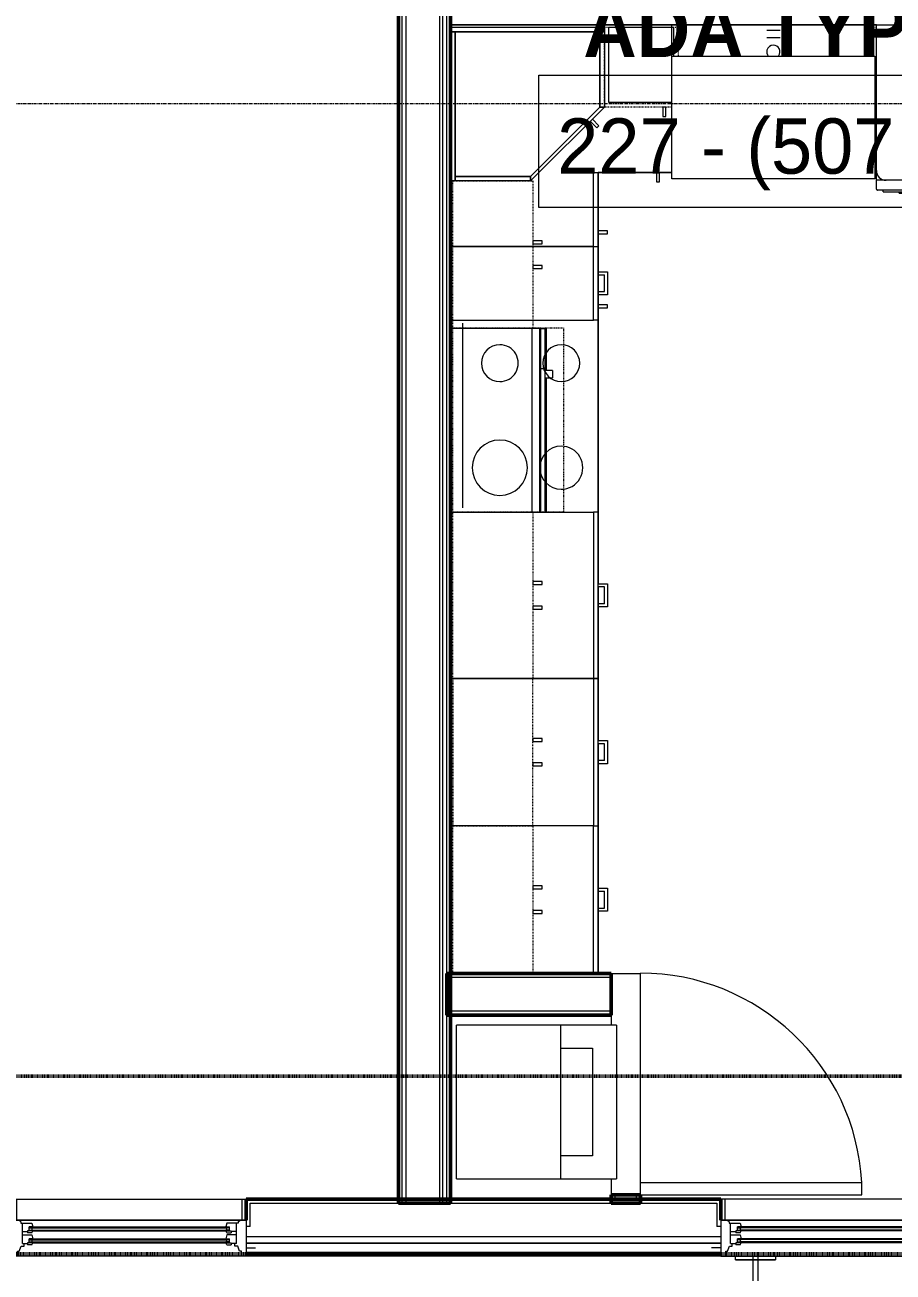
# Model space of a CAD drawing. Header units: inches. Extents: x -4235 to -464, y 9767 to 12359.
# Drawn here: x -3403.7 to -3262.5, y 9977.2 to 10180 of the extents above; entities that cross this region are included whole.
import ezdxf

# ---------------------------------------------------------------- set-up
doc = ezdxf.new("R2010")
doc.units = ezdxf.units.IN
doc.header["$MEASUREMENT"] = 0
for name, pattern in [('Dash', [0.25, 0.125, -0.125]), ('Dash 1_16_', [0.125, 0.0625, -0.0625]), ('Grid Line 1_2_', [0.875, 0.5, -0.125, 0.125, -0.125]), ('Overhead', [0.15625, 0.09375, -0.0625])]:
    doc.linetypes.add(name, pattern=pattern)
for name, color, linetype, lineweight in [('0-1', 7, 'Continuous', 5), ('0-2', 10, 'Continuous', 9), ('A-AREA-IDEN', 2, 'Continuous', 9), ('A-DOOR-1', 10, 'Continuous', 9), ('A-DOOR-2', 50, 'Continuous', 20), ('A-GLAZ-1', 151, 'Continuous', 9), ('A-GLAZ-2', 151, 'Continuous', 20), ('A-WALL', 113, 'Continuous', 13), ('A-WALL-1', 7, 'Continuous', 50), ('A-WALL-2', 250, 'Continuous', 13), ('A-WALL-3', 10, 'Continuous', 9), ('A-WALL-4', 254, 'Continuous', 9), ('A-WALL-5', 113, 'Continuous', 9), ('A-WALL-6', 113, 'Continuous', 50), ('C-PROP-LINE-1', 91, 'Dash 1_16_', 50), ('I-WALL-1', 7, 'Continuous', 50), ('P-SANR-FIXT-1', 10, 'Continuous', 9), ('P-SANR-FIXT-2', 254, 'Continuous', 9), ('Q-CASE', 31, 'Continuous', 9), ('Q-CASE-1', 254, 'Continuous', 9), ('Q-CASE-2', 10, 'Continuous', 9), ('Q-CASE-3', 254, 'Dash', 9), ('Q-CASE-4', 10, 'Dash', 9), ('Q-SPCQ-1', 10, 'Continuous', 9), ('Q-SPCQ-2', 91, 'Overhead', 9), ('S-GRID-1', 1, 'Grid Line 1_2_', 9)]:
    doc.layers.add(name, color=color, linetype=linetype, lineweight=lineweight)
doc.styles.add('Century Gothic', font='ufonts.com_century-gothic.ttf', dxfattribs={"height": 9})
doc.styles.add('Century Gothic_B', font='GOTHICB.TTF', dxfattribs={"height": 9})

# ---------------------------------------------------------------- blocks, each defined once
blk = doc.blocks.new('Range - 24_ x 30_-2320547-BACKGROUND - RCP - 2ND FLOOR')
at = {"layer": 'Q-SPCQ-1'}
blk.add_line((0, 22), (30, 22), dxfattribs=at)
for centre, radius, start, end in [((6.5, 16), 4.5, 360, 180), ((23.5, 16), 3, 360, 180), ((6.5, 16), 4.5, 180, 360), ((23.5, 16), 3, 180, 0), ((6.5, 6), 3.5, 360, 180), ((23.5, 6), 3, 360, 180), ((6.5, 6), 3.5, 180, 0), ((23.5, 6), 3, 180, 360)]:
    blk.add_arc(centre, radius, start, end, dxfattribs=at)
blk = doc.blocks.new('Dishwasher_15404 - 34_ counter-2817256-BACKGROUND - RCP - 2ND FLOOR')
at = {"layer": 'Q-SPCQ-1'}
for p, q in [((0, -24), (0, 0)), ((0, 0), (23.68, 0)), ((23.68, 0), (25.25, 0)), ((25.25, 0), (26.68, 0)), ((25.25, 0), (25.25, -1.57)), ((25.25, -1.57), (25.25, -22.43)), ((26.87, -0.2), (26.87, -23.8)), ((27.12, -1.09), (26.87, -1.09)), ((27.12, -2.61), (27.12, -1.09)), ((27.12, -3.81), (27.12, -2.61)), ((27.12, -20.19), (27.12, -3.81)), ((27.37, -4.82), (27.12, -4.82)), ((27.37, -5.81), (27.37, -4.82)), ((27.37, -6.79), (27.37, -5.81)), ((27.12, -6.79), (27.37, -6.79)), ((27.37, -16.15), (27.12, -16.15)), ((27.37, -16.74), (27.37, -16.15)), ((27.37, -16.74), (27.12, -16.74)), ((27.37, -17.33), (27.12, -17.33)), ((27.37, -17.92), (27.12, -17.92)), ((27.37, -17.92), (27.37, -17.33)), ((27.37, -18.51), (27.12, -18.51)), ((27.37, -19.1), (27.12, -19.1)), ((27.37, -19.69), (27.12, -19.69)), ((27.12, -21.39), (27.12, -20.19)), ((27.37, -19.1), (27.37, -18.51)), ((27.37, -20.28), (27.37, -19.69)), ((27.37, -20.28), (27.12, -20.28)), ((27.12, -22.91), (27.12, -21.39)), ((23.68, -24), (0, -24)), ((25.25, -24), (23.68, -24)), ((25.25, -22.43), (25.25, -24)), ((26.68, -24), (25.25, -24)), ((27.12, -22.91), (26.87, -22.91))]:
    blk.add_line(p, q, dxfattribs=at)
for centre, radius, start, end in [((26.68, -0.2), 0.197, 15, 90), ((26.68, -0.2), 0.197, 0, 90), ((23.68, -1.57), 1.57, 0, 90), ((23.68, -1.57), 1.57, 32.077, 42.3359), ((23.68, -1.57), 1.57, 17.8182, 27.5266), ((23.68, -1.57), 1.57, 0, 13.6425), ((23.68, -22.43), 1.57, 270, 0), ((23.68, -22.43), 1.57, 317.6641, 327.923), ((23.68, -22.43), 1.57, 332.4734, 342.1818), ((23.68, -22.43), 1.57, 346.3575, 0), ((26.68, -23.8), 0.197, 270, 0)]:
    blk.add_arc(centre, radius, start, end, dxfattribs=at)
blk = doc.blocks.new('SWING - SINGLE - FLUSH - 36_ x 80_ - OFFSET PIVOT DOOR AT MAGIC PAK AND WASHER_DRYER-3199414-BACKGROUND - RCP - 2ND FLOOR')
at = {"layer": 'A-DOOR-1'}
blk.add_arc((18, 2.37), 36.07, 93.1789, 180, dxfattribs=at)
at = {"layer": 'A-DOOR-2'}
for p, q in [((16, 2.37), (16, 38.39)), ((18, 38.39), (16, 38.39)), ((18, 2.37), (18, 38.39)), ((18, 2.37), (16, 2.37))]:
    blk.add_line(p, q, dxfattribs=at)
blk = doc.blocks.new('Stacked Washer and Dryer - 26_x25_ - Private-1352637-BACKGROUND - RCP - 2ND FLOOR')
at = {"layer": 'P-SANR-FIXT-1'}
for p, q in [((26, 12.5), (0, 12.5)), ((0, -12.5), (0, 12.5)), ((16.90625, 12.5), (16.90625, -12.5)), ((26, 12.5), (26, -12.5)), ((16.90625, 8.75), (22.09375, 8.75)), ((22.09375, 8.75), (22.09375, -8.75)), ((22.09375, -8.75), (16.90625, -8.75)), ((0, -12.5), (26, -12.5))]:
    blk.add_line(p, q, dxfattribs=at)
blk = doc.blocks.new('30quot_MicrowaveVent_11166 - 70cm miele oven-V17-BACKGROUND - RCP - 2ND FLOOR')
at = {"layer": 'Q-CASE-1'}
for p, q in [((-14.2, -0.37), (-14.2, -13.23)), ((15.68, -13.23), (15.68, -0.37)), ((-14.2, -13.23), (-14.2, -14.49)), ((15.68, -13.23), (-14.2, -13.23)), ((15.68, -14.49), (15.68, -13.23)), ((-14.2, -14.49), (15.68, -14.49)), ((9.18, -14.61), (-14.2, -14.61)), ((-14.2, -14.61), (-14.2, -15.39)), ((-14.2, -15.39), (-14.2, -15.48)), ((-14.2, -15.39), (9.18, -15.39)), ((-14.2, -15.48), (-14.2, -15.59)), ((-14.2, -15.59), (-14.2, -15.6)), ((-14.2, -15.6), (7.69, -15.6)), ((7.69, -15.39), (7.69, -16.55)), ((8.88, -16.55), (8.88, -15.39)), ((8.88, -15.6), (15.68, -15.6)), ((9.18, -14.61), (9.18, -15.39)), ((15.68, -14.61), (9.18, -14.61)), ((9.18, -14.61), (9.18, -15.39)), ((9.18, -15.39), (15.68, -15.39)), ((15.68, -14.61), (15.68, -15.39)), ((15.68, -15.6), (15.68, -15.39)), ((7.69, -16.6), (8.88, -16.6))]:
    blk.add_line(p, q, dxfattribs=at)
at = {"layer": 'Q-CASE-2'}
for p, q in [((-14.2, 0), (-14.2, -0.37)), ((15.68, 0), (-14.2, 0)), ((15.68, -0.37), (15.68, 0))]:
    blk.add_line(p, q, dxfattribs=at)
blk = doc.blocks.new('Base Cabinet 3 Drawer 230 - Base Cabinet 3 Drawer 230 27_-2571739-BACKGROUND - RCP - 2ND FLOOR')
at = {"layer": 'Q-CASE-2'}
for p, q in [((-12.76, -23.25), (-12.76, 0)), ((-12.76, 0), (14.24, 0)), ((14.24, 0), (14.24, -23.25)), ((-12.76, -23.25), (-12.76, -24)), ((14.24, -23.25), (-12.76, -23.25)), ((-12.76, -24), (14.24, -24)), ((-0.64, -24), (-1.14, -24)), ((-1.14, -25.5), (-1.14, -24)), ((-0.64, -25), (-0.64, -24)), ((2.11, -25), (2.11, -24)), ((2.11, -24), (2.61, -24)), ((2.61, -24), (2.61, -25.5)), ((14.24, -24), (14.24, -23.25)), ((2.61, -25.5), (-1.14, -25.5)), ((-0.64, -25), (2.11, -25))]:
    blk.add_line(p, q, dxfattribs=at)
blk = doc.blocks.new('Base Cabinet 3 Drawer 230 - Base Cabinet 3 Drawer 230 24_-2554933-BACKGROUND - RCP - 2ND FLOOR')
at = {"layer": 'Q-CASE-2'}
for p, q in [((-11.26, -23.25), (-11.26, 0)), ((-11.26, 0), (12.74, 0)), ((12.74, 0), (12.74, -23.25)), ((-11.26, -23.25), (-11.26, -24)), ((12.74, -23.25), (-11.26, -23.25)), ((-11.26, -24), (12.74, -24)), ((-0.64, -24), (-1.14, -24)), ((-1.14, -25.5), (-1.14, -24)), ((-0.64, -25), (-0.64, -24)), ((2.11, -25), (2.11, -24)), ((2.11, -24), (2.61, -24)), ((2.61, -24), (2.61, -25.5)), ((12.74, -24), (12.74, -23.25)), ((2.61, -25.5), (-1.14, -25.5)), ((-0.64, -25), (2.11, -25))]:
    blk.add_line(p, q, dxfattribs=at)
blk = doc.blocks.new('Single Door 1 Drawer 211 - 211 Base Cabinet Single Door1 Drawer 12_-2709705-BACKGROUND - RCP - 2ND FLOOR')
at = {"layer": 'Q-CASE-2'}
for p, q in [((-7.14, 24), (-7.14, 25.5)), ((-7.14, 25.5), (-3.39, 25.5)), ((-3.89, 25), (-6.64, 25)), ((-6.64, 24), (-6.64, 25)), ((-3.89, 24), (-3.89, 25)), ((-3.39, 25.5), (-3.39, 24)), ((-1.27, 25.5), (-1.76, 25.5)), ((-1.76, 25.5), (-1.76, 24)), ((-1.27, 24), (-1.27, 25.5)), ((-11.26, 24), (0.74, 24)), ((-11.26, 23.25), (-11.26, 24)), ((0.74, 23.25), (-11.26, 23.25)), ((-11.26, 23.25), (-11.26, 0)), ((-7.14, 24), (-6.64, 24)), ((-3.39, 24), (-3.89, 24)), ((-1.76, 24), (-1.27, 24)), ((0.74, 24), (0.74, 23.25)), ((0.74, 0), (0.74, 23.25)), ((-11.26, 0), (0.74, 0))]:
    blk.add_line(p, q, dxfattribs=at)
blk = doc.blocks.new('Base Cabinet Corner 197 - Base Cabinet Corner 197-2569781-BACKGROUND - RCP - 2ND FLOOR')
at = {"layer": 'Q-CASE-2'}
for p, q in [((0.74, 36), (-23.26, 36)), ((-23.26, 36), (-23.26, 0)), ((0.74, 23.25), (0.74, 36)), ((0.74, 24), (0.74, 36)), ((0.73, 34), (0.73, 33.51)), ((2.23, 34), (0.73, 34)), ((0.73, 33.51), (2.23, 33.51)), ((2.23, 33.51), (2.23, 34)), ((10.73, 25.5), (10.24, 25.5)), ((10.24, 25.5), (10.24, 24)), ((10.73, 24), (10.73, 25.5)), ((12.74, 24), (0.74, 24)), ((0.74, 23.25), (0.74, 24)), ((12.74, 23.25), (0.74, 23.25)), ((10.24, 24), (10.73, 24)), ((12.74, 0), (12.74, 24)), ((-23.26, 0), (12.74, 0))]:
    blk.add_line(p, q, dxfattribs=at)
blk = doc.blocks.new('308 - 308 x 24_-2727442-BACKGROUND - RCP - 2ND FLOOR')
at = {"layer": 'Q-CASE'}
for p, q in [((-12, 13.19), (0, 25.19)), ((0, 24.44), (-11.25, 13.19)), ((0, 25.19), (0, 24.44)), ((-11.25, 13.19), (-12, 13.19))]:
    blk.add_line(p, q, dxfattribs=at)
at = {"layer": 'Q-CASE-1'}
for p, q in [((-11.25, 13.19), (0, 24.44)), ((0, 25.19), (12.25, 25.19)), ((0, 24.44), (0, 25.19)), ((0, 24.44), (12.25, 24.44)), ((12.25, 24.44), (0, 24.44)), ((12.25, 25.19), (12.25, 24.44)), ((12.25, 0.94), (12.25, 25.19)), ((12.25, 25.19), (12.62, 25.19)), ((12.25, 24.44), (12.25, 0.94)), ((-10.76, 16.55), (-11.11, 16.2)), ((-9.7, 15.49), (-10.76, 16.55)), ((-11.11, 16.2), (-10.05, 15.14)), ((-12, 13.19), (-11.25, 13.19)), ((-12, 3.33), (-12, 13.19)), ((-11.25, 3.27), (-11.25, 13.19)), ((-11.25, 13.19), (-11.25, 3.27)), ((-12, 0.94), (-12, 3.31)), ((-11.25, 0.94), (-11.25, 3.2)), ((-11.25, 3.2), (-11.25, 0.94)), ((-11.25, 0.94), (-12, 0.94)), ((-12, 0.19), (-12, 0.94)), ((-12, 0.94), (12.62, 0.94)), ((12.25, 0.94), (-11.25, 0.94)), ((12.62, 0.94), (12.25, 0.94))]:
    blk.add_line(p, q, dxfattribs=at)
at = {"layer": 'Q-CASE-2'}
for p, q in [((12.62, 25.19), (13, 25.19)), ((13, 25.19), (13, 0.94)), ((10.32, 0.19), (-12, 0.19)), ((12.62, 0.19), (10.37, 0.19)), ((13, 0.94), (12.62, 0.94)), ((12.62, 0.94), (13, 0.94)), ((13, 0.19), (12.62, 0.19)), ((13, 0.94), (13, 0.19))]:
    blk.add_line(p, q, dxfattribs=at)
blk = doc.blocks.new('300 Series Wall Hung Cabinet_302 - 24_ X 24_-2590484-BACKGROUND - RCP - 2ND FLOOR')
at = {"layer": 'Q-CASE-3'}
for p, q in [((11.6, 13.19), (11.85, 13.19)), ((12, 4.87), (12, 0.19))]:
    blk.add_line(p, q, dxfattribs=at)
at = {"layer": 'Q-CASE-4'}
blk.add_line((12, 0.19), (11.6, 0.19), dxfattribs=at)
blk = doc.blocks.new('300 Series Wall Hung Cabinet_301 - 12_ x 24_-2730234-BACKGROUND - RCP - 2ND FLOOR')
at = {"layer": 'Q-CASE-1'}
for p, q in [((-3.51, 14.69), (-4, 14.69)), ((-4, 14.69), (-4, 13.19)), ((-3.51, 13.19), (-3.51, 14.69)), ((-5, 12.44), (5.25, 12.44)), ((-4, 13.19), (-3.51, 13.19)), ((5.25, 12.44), (5.25, 3.44)), ((-5.25, 0.19), (-5.25, 4.87)), ((5.25, 3.41), (5.25, 0.19))]:
    blk.add_line(p, q, dxfattribs=at)
at = {"layer": 'Q-CASE-2'}
blk.add_line((5.25, 0.19), (-5.25, 0.19), dxfattribs=at)
at = {"layer": 'Q-CASE-3'}
for p, q in [((-5, 13.19), (6, 13.19)), ((6, 13.19), (6, 3.33)), ((-6, 0.19), (-6, 4.87)), ((6, 3.31), (6, 0.19))]:
    blk.add_line(p, q, dxfattribs=at)
at = {"layer": 'Q-CASE-4'}
blk.add_line((6, 0.19), (-6, 0.19), dxfattribs=at)
blk = doc.blocks.new('Base Cabinet 3 Drawer 230 - Base Cabinet 3 Drawer 230 24_-2578604-BACKGROUND - RCP - 2ND FLOOR')
at = {"layer": 'Q-CASE-2'}
for p, q in [((-1.14, 24), (-1.14, 25.5)), ((-1.14, 25.5), (2.61, 25.5)), ((2.11, 25), (-0.64, 25)), ((-0.64, 24), (-0.64, 25)), ((2.11, 24), (2.11, 25)), ((2.61, 25.5), (2.61, 24)), ((-11.26, 24), (12.74, 24)), ((-11.26, 23.25), (-11.26, 24)), ((12.74, 23.25), (-11.26, 23.25)), ((-11.26, 23.25), (-11.26, 0)), ((-1.14, 24), (-0.64, 24)), ((2.61, 24), (2.11, 24)), ((12.74, 24), (12.74, 23.25)), ((12.74, 0), (12.74, 23.25)), ((-11.26, 0), (12.74, 0))]:
    blk.add_line(p, q, dxfattribs=at)
blk = doc.blocks.new('kitchen_faucet_14143 - kitchen_faucet_14143-V40-BACKGROUND - RCP - 2ND FLOOR')
at = {"layer": 'P-SANR-FIXT-2'}
for p, q in [((2.26, 0.94), (2.26, 1.08)), ((2.26, 0), (2.26, 0.94)), ((2.26, -1.05), (2.26, 0)), ((2.34, 1.08), (2.34, -0.77)), ((3.44, -1.08), (3.44, 1.08)), ((2.26, -1.08), (2.26, -1.05)), ((2.34, -0.77), (2.34, -1.08))]:
    blk.add_line(p, q, dxfattribs=at)
for start, end in [(75, 130.3805), (0, 74.8695), (300, 0), (229.6195, 300)]:
    blk.add_arc((0, 0), 1.08, start, end, dxfattribs=at)
blk = doc.blocks.new('Stainless Steel Farmhous Kitchen Sink - Stainless Steel Farmhous Kitchen Sink-2552578-BACKGROUND - RCP - 2ND FLOOR')
at = {"layer": 'P-SANR-FIXT-1'}
for p, q in [((-33, 22.2), (0, 22.2)), ((-33, 2.25), (-33, 22.2)), ((0, 22.2), (0, 2.25)), ((0, 2.25), (-33, 2.25))]:
    blk.add_line(p, q, dxfattribs=at)
blk = doc.blocks.new('300 Series Wall Hung Cabinet_302 - 27_ X 24_-2766376-BACKGROUND - RCP - 2ND FLOOR')
at = {"layer": 'Q-CASE-1'}
for p, q in [((-1.76, 14.69), (-2.25, 14.69)), ((-2.25, 14.69), (-2.25, 13.19)), ((-1.76, 13.19), (-1.76, 14.69)), ((2.24, 14.69), (1.75, 14.69)), ((1.75, 14.69), (1.75, 13.19)), ((2.24, 13.19), (2.24, 14.69)), ((-2.25, 13.19), (-1.76, 13.19)), ((1.75, 13.19), (2.24, 13.19))]:
    blk.add_line(p, q, dxfattribs=at)
at = {"layer": 'Q-CASE-3'}
for p, q in [((-13.5, 0.19), (-13.5, 13.19)), ((-13.5, 13.19), (13.5, 13.19)), ((13.5, 13.19), (13.5, 0.19))]:
    blk.add_line(p, q, dxfattribs=at)
at = {"layer": 'Q-CASE-4'}
blk.add_line((13.5, 0.19), (-13.5, 0.19), dxfattribs=at)
blk = doc.blocks.new('300 Series Wall Hung Cabinet_302 - 24_ X 24_-V62-BACKGROUND - RCP - 2ND FLOOR')
at = {"layer": 'Q-CASE-1'}
for p, q in [((-1.76, -13.19), (-2.25, -13.19)), ((-2.25, -13.19), (-2.25, -14.69)), ((-1.76, -14.69), (-1.76, -13.19)), ((2.24, -13.19), (1.75, -13.19)), ((1.75, -13.19), (1.75, -14.69)), ((2.24, -14.69), (2.24, -13.19)), ((-2.25, -14.69), (-1.76, -14.69)), ((1.75, -14.69), (2.24, -14.69))]:
    blk.add_line(p, q, dxfattribs=at)
at = {"layer": 'Q-CASE-3'}
for p, q in [((-12, -0.19), (-12, -13.19)), ((12, -13.19), (12, -0.19)), ((-12, -13.19), (12, -13.19))]:
    blk.add_line(p, q, dxfattribs=at)
at = {"layer": 'Q-CASE-4'}
blk.add_line((12, -0.19), (-12, -0.19), dxfattribs=at)
blk = doc.blocks.new('300 Series Wall Hung Cabinet_302 - 24_ X 24_-V63-BACKGROUND - RCP - 2ND FLOOR')
at = {"layer": 'Q-CASE-1'}
for p, q in [((-1.76, 14.69), (-2.25, 14.69)), ((-2.25, 14.69), (-2.25, 13.19)), ((-1.76, 13.19), (-1.76, 14.69)), ((2.24, 14.69), (1.75, 14.69)), ((1.75, 14.69), (1.75, 13.19)), ((2.24, 13.19), (2.24, 14.69)), ((-2.25, 13.19), (-1.76, 13.19)), ((1.75, 13.19), (2.24, 13.19))]:
    blk.add_line(p, q, dxfattribs=at)
at = {"layer": 'Q-CASE-3'}
for p, q in [((-12, 0.19), (-12, 13.19)), ((-12, 13.19), (12, 13.19)), ((12, 13.19), (12, 0.19))]:
    blk.add_line(p, q, dxfattribs=at)
at = {"layer": 'Q-CASE-4'}
blk.add_line((12, 0.19), (-12, 0.19), dxfattribs=at)
blk = doc.blocks.new('300 Series Wall Hung Cabinet_302 - 24_ X 24_-V74-BACKGROUND - RCP - 2ND FLOOR')
at = {"layer": 'Q-CASE-1'}
for p, q in [((-1.76, 14.69), (-2.25, 14.69)), ((-2.25, 14.69), (-2.25, 13.19)), ((-1.76, 13.19), (-1.76, 14.69)), ((2.24, 14.69), (1.75, 14.69)), ((1.75, 14.69), (1.75, 13.19)), ((2.24, 13.19), (2.24, 14.69)), ((-2.25, 13.19), (-1.76, 13.19)), ((1.75, 13.19), (2.24, 13.19))]:
    blk.add_line(p, q, dxfattribs=at)
at = {"layer": 'Q-CASE-3'}
for p, q in [((-12, 0.19), (-12, 13.19)), ((-12, 13.19), (12, 13.19))]:
    blk.add_line(p, q, dxfattribs=at)
at = {"layer": 'Q-CASE-4'}
for p, q in [((12, 13.19), (12, 0.19)), ((12, 0.19), (-12, 0.19))]:
    blk.add_line(p, q, dxfattribs=at)
blk = doc.blocks.new('Range_Hood_386 - 30_ Wide-V86-BACKGROUND - RCP - 2ND FLOOR')
at = {"layer": 'Q-SPCQ-2'}
for p, q in [((-15, -6), (-15, 12)), ((-15, 12), (15, 12)), ((15, 12), (15, -6)), ((15, -6), (-15, -6))]:
    blk.add_line(p, q, dxfattribs=at)
blk = doc.blocks.new('CTR - 1st Phase - Unit Layouts_rvt-1-BACKGROUND - RCP - 2ND FLOOR')
at = {"layer": 'A-WALL-1'}
for p, q in [((-3335.1, 10025.78), (-3308.35, 10025.78)), ((-3335.1, 10019.03), (-3335.1, 10025.78)), ((-3308.35, 10025.78), (-3308.35, 10019.03)), ((-3308.35, 10019.03), (-3335.1, 10019.03)), ((-3308.35, 9988.44), (-3308.35, 9989.78)), ((-3308.35, 9989.78), (-3303.6, 9989.78)), ((-3307.72, 9988.44), (-3308.35, 9988.44)), ((-3304.22, 9988.44), (-3307.72, 9988.44)), ((-3303.6, 9988.44), (-3304.22, 9988.44)), ((-3303.6, 9989.78), (-3303.6, 9988.44))]:
    blk.add_line(p, q, dxfattribs=at)
at = {"layer": 'A-WALL-2'}
for p, q in [((-3308.35, 10025.15), (-3335.1, 10025.15)), ((-3308.35, 10019.65), (-3335.1, 10019.65)), ((-3307.72, 9989.06), (-3307.72, 9989.78)), ((-3304.22, 9989.06), (-3307.72, 9989.06)), ((-3304.22, 9989.06), (-3304.22, 9989.78))]:
    blk.add_line(p, q, dxfattribs=at)
at = {"layer": 'A-WALL-3'}
for p, q in [((-3308.35, 10025.78), (-3303.6, 10025.78)), ((-3303.6, 9989.78), (-3303.6, 10025.78)), ((-3308.35, 10019.03), (-3308.35, 10017.38)), ((-3308.35, 9992.38), (-3308.35, 9989.78))]:
    blk.add_line(p, q, dxfattribs=at)
at = {"layer": 'A-WALL-4'}
for p, q in [((-3308.35, 10025.78), (-3308.35, 10019.03)), ((-3308.35, 9989.78), (-3303.6, 9989.78))]:
    blk.add_line(p, q, dxfattribs=at)
at = {"layer": 'A-WALL-5'}
for p, q in [((-3334.47, 10180.03), (-3334.47, 10025.78)), ((-3265.22, 10180.03), (-3334.47, 10180.03)), ((-3334.47, 10180.03), (-3265.22, 10180.03)), ((-3334.47, 10025.78), (-3334.47, 10180.03)), ((-3310.47, 10146.53), (-3310.47, 10156.03)), ((-3310.47, 10156.03), (-3300.96, 10156.03)), ((-3300.96, 10156.03), (-3310.47, 10156.03)), ((-3310.47, 10156.03), (-3310.47, 10146.53)), ((-3300.47, 10156.03), (-3298.47, 10156.03)), ((-3298.47, 10156.03), (-3300.47, 10156.03)), ((-3265.47, 10156.03), (-3265.22, 10156.03)), ((-3265.22, 10156.03), (-3265.47, 10156.03)), ((-3310.47, 10146.04), (-3310.47, 10146.53)), ((-3310.47, 10139.91), (-3310.47, 10146.04)), ((-3310.47, 10146.04), (-3310.47, 10139.91)), ((-3310.47, 10139.41), (-3310.47, 10139.91)), ((-3310.47, 10136.66), (-3310.47, 10139.41)), ((-3310.47, 10139.41), (-3310.47, 10136.66)), ((-3310.47, 10136.16), (-3310.47, 10136.66)), ((-3310.47, 10134.53), (-3310.47, 10136.16)), ((-3310.47, 10136.16), (-3310.47, 10134.53)), ((-3310.47, 10134.04), (-3310.47, 10134.53)), ((-3310.47, 10089.15), (-3310.47, 10134.04)), ((-3310.47, 10134.04), (-3310.47, 10089.15)), ((-3310.47, 10088.65), (-3310.47, 10089.15)), ((-3310.47, 10085.9), (-3310.47, 10088.65)), ((-3310.47, 10088.65), (-3310.47, 10085.9)), ((-3310.47, 10085.4), (-3310.47, 10085.9)), ((-3310.47, 10063.65), (-3310.47, 10085.4)), ((-3310.47, 10085.4), (-3310.47, 10063.65)), ((-3310.47, 10063.15), (-3310.47, 10063.65)), ((-3310.47, 10060.4), (-3310.47, 10063.15)), ((-3310.47, 10063.15), (-3310.47, 10060.4)), ((-3310.47, 10059.9), (-3310.47, 10060.4)), ((-3310.47, 10039.65), (-3310.47, 10059.9)), ((-3310.47, 10059.9), (-3310.47, 10039.65)), ((-3310.47, 10039.15), (-3310.47, 10039.65)), ((-3310.47, 10036.4), (-3310.47, 10039.15)), ((-3310.47, 10039.15), (-3310.47, 10036.4)), ((-3310.47, 10035.9), (-3310.47, 10036.4)), ((-3310.47, 10025.78), (-3310.47, 10035.9)), ((-3310.47, 10035.9), (-3310.47, 10025.78)), ((-3334.47, 10025.78), (-3310.47, 10025.78)), ((-3310.47, 10025.78), (-3334.47, 10025.78))]:
    blk.add_line(p, q, dxfattribs=at)
at = {"layer": '0-2'}
for name, p, rotation in [('Base Cabinet Corner 197 - Base Cabinet Corner 197-2569781-BACKGROUND - RCP - 2ND FLOOR', (-3334.47, 10156.77), 270.0000000000192), ('308 - 308 x 24_-2727442-BACKGROUND - RCP - 2ND FLOOR', (-3321.47, 10179.85), 180), ('300 Series Wall Hung Cabinet_301 - 12_ x 24_-2730234-BACKGROUND - RCP - 2ND FLOOR', (-3303.47, 10179.85), 180), ('kitchen_faucet_14143 - kitchen_faucet_14143-V40-BACKGROUND - RCP - 2ND FLOOR', (-3281.97, 10175.67), 90.00000000001656), ('300 Series Wall Hung Cabinet_302 - 24_ X 24_-2590484-BACKGROUND - RCP - 2ND FLOOR', (-3253.62, 10179.85), 180), ('Dishwasher_15404 - 34_ counter-2817256-BACKGROUND - RCP - 2ND FLOOR', (-3241.22, 10180.03), 269.9999999999326), ('Stainless Steel Farmhous Kitchen Sink - Stainless Steel Farmhous Kitchen Sink-2552578-BACKGROUND - RCP - 2ND FLOOR', (-3298.47, 10177.22), 180), ('300 Series Wall Hung Cabinet_302 - 24_ X 24_-V63-BACKGROUND - RCP - 2ND FLOOR', (-3334.29, 10142.66), 269.9999999999729), ('Single Door 1 Drawer 211 - 211 Base Cabinet Single Door1 Drawer 12_-2709705-BACKGROUND - RCP - 2ND FLOOR', (-3334.47, 10132.77), 270.0000000000186), ('30quot_MicrowaveVent_11166 - 70cm miele oven-V17-BACKGROUND - RCP - 2ND FLOOR', (-3334.47, 10114.98), 89.99999999997448), ('Range_Hood_386 - 30_ Wide-V86-BACKGROUND - RCP - 2ND FLOOR', (-3322.1, 10115.78), 90.00000000001071), ('Range - 24_ x 30_-2320547-BACKGROUND - RCP - 2ND FLOOR', (-3310.47, 10101.53), 89.99999999994498), ('Base Cabinet 3 Drawer 230 - Base Cabinet 3 Drawer 230 27_-2571739-BACKGROUND - RCP - 2ND FLOOR', (-3334.47, 10086.54), 89.99999999992902), ('300 Series Wall Hung Cabinet_302 - 27_ X 24_-2766376-BACKGROUND - RCP - 2ND FLOOR', (-3334.29, 10087.28), 269.9999999999729), ('Base Cabinet 3 Drawer 230 - Base Cabinet 3 Drawer 230 24_-2554933-BACKGROUND - RCP - 2ND FLOOR', (-3334.47, 10061.04), 89.99999999992902), ('300 Series Wall Hung Cabinet_302 - 24_ X 24_-V62-BACKGROUND - RCP - 2ND FLOOR', (-3334.29, 10061.78), 89.9999999999729), ('Base Cabinet 3 Drawer 230 - Base Cabinet 3 Drawer 230 24_-2578604-BACKGROUND - RCP - 2ND FLOOR', (-3334.47, 10038.51), 270.0000000000186), ('300 Series Wall Hung Cabinet_302 - 24_ X 24_-V74-BACKGROUND - RCP - 2ND FLOOR', (-3334.29, 10037.78), 269.9999999999729), ('SWING - SINGLE - FLUSH - 36_ x 80_ - OFFSET PIVOT DOOR AT MAGIC PAK AND WASHER_DRYER-3199414-BACKGROUND - RCP - 2ND FLOOR', (-3305.97, 10007.78), 269.9999999999607)]:
    blk.add_blockref(name, p, dxfattribs=dict(at, rotation=rotation))
blk.add_blockref('Stacked Washer and Dryer - 26_x25_ - Private-1352637-BACKGROUND - RCP - 2ND FLOOR', (-3333.51, 10004.88), dxfattribs=at)
blk = doc.blocks.new('CTR - 1st Phase - Common Walls_rvt-1-BACKGROUND - RCP - 2ND FLOOR')
at = {"layer": 'A-WALL-2'}
for p, q in [((-3342.35, 9988.44), (-3342.35, 10373.41)), ((-3341.72, 9988.44), (-3341.72, 10373.41)), ((-3336.22, 9988.44), (-3336.22, 10373.41)), ((-3335.72, 9988.44), (-3335.72, 10373.41)), ((-3335.1, 9988.44), (-3335.1, 10373.41))]:
    blk.add_line(p, q, dxfattribs=at)
at = {"layer": 'I-WALL-1'}
for p, q in [((-3334.47, 10373.41), (-3334.47, 9988.44)), ((-3342.97, 9988.44), (-3342.97, 10248.91)), ((-3334.47, 9988.44), (-3342.97, 9988.44))]:
    blk.add_line(p, q, dxfattribs=at)
blk = doc.blocks.new('Basic Wall _ EXT - FIBER CEMENT - LARGE - ___-2505169-BACKGROUND - RCP - 2ND FLOOR')
at = {"layer": 'A-WALL-5'}
for p, q in [((-3367.71, 9981.94), (-3290.54, 9981.94)), ((-3290.54, 9981.94), (-3367.71, 9981.94)), ((-3290.54, 9981.91), (-3367.71, 9981.91)), ((-3290.54, 9981.91), (-3367.71, 9981.91)), ((-3290.54, 9979.9), (-3367.71, 9979.9)), ((-3290.54, 9979.9), (-3367.71, 9979.9)), ((-3367.71, 9979.87), (-3290.54, 9979.87)), ((-3290.54, 9979.87), (-3367.71, 9979.87))]:
    blk.add_line(p, q, dxfattribs=at)
blk = doc.blocks.new('Window-Double_Hung-Andersen-400_Series-Tilt_Wash - DOUBLE HUNG - REVERSE COTTAGE - 2ND FLOOR-2889033-BACKGROUND - RCP - 2ND FLOOR')
at = {"layer": 'A-GLAZ-1'}
for p, q in [((-16.29, 2.5), (-15.7, 2.5)), ((-16.29, 2.12), (-15.7, 2.12)), ((-15.82, 2.5), (-15.82, 2.12)), ((-15.7, 2.63), (15.7, 2.63)), ((-15.7, 2.5), (15.7, 2.5)), ((-15.7, 2.12), (15.7, 2.12)), ((16.29, 2.5), (15.7, 2.5)), ((16.29, 2.12), (15.7, 2.12)), ((15.82, 2.5), (15.82, 2.12)), ((-16.29, 0.56), (-15.7, 0.56)), ((-16.29, 0.19), (-15.7, 0.19)), ((-15.82, 0.56), (-15.82, 0.19)), ((-15.7, 2), (15.7, 2)), ((-15.7, 0.69), (15.7, 0.69)), ((-15.7, 0.56), (15.7, 0.56)), ((-15.7, 0.19), (15.7, 0.19)), ((-15.7, 0.06), (15.7, 0.06)), ((16.29, 0.56), (15.7, 0.56)), ((16.29, 0.19), (15.7, 0.19)), ((15.82, 0.56), (15.82, 0.19)), ((18.95, -1.06), (-18.95, -1.06)), ((-18.95, -1.06), (-18.95, -4.44)), ((-18.32, -1.06), (-18.32, -4.44)), ((18.32, -1.06), (18.32, -4.44)), ((18.95, -4.44), (18.95, -1.06)), ((-19.01, -2.44), (-19.01, -3.94)), ((-19.01, -2.44), (-18.95, -2.44)), ((-19.01, -3.94), (-18.95, -3.94)), ((18.95, -2.44), (19.01, -2.44)), ((18.95, -3.94), (19.01, -3.94)), ((19.01, -3.94), (19.01, -2.44)), ((-18.95, -4.44), (18.95, -4.44))]:
    blk.add_line(p, q, dxfattribs=at)
at = {"layer": 'A-GLAZ-2'}
for p, q in [((19.01, 4.81), (-19.01, 4.81)), ((-19.01, 4.81), (-19.01, -1.06)), ((-18.2, 4.81), (-18.2, 4)), ((18.2, 4.81), (18.2, 4)), ((19.01, -1.06), (19.01, 4.81)), ((-19.01, 3.44), (-20.34, 3.44)), ((-18.2, 4), (-17.92, 4)), ((-17.92, 4), (-17.61, 3.19)), ((-17.61, 3.19), (-17.14, 3.19)), ((-17.42, 2.75), (-16.57, 2.75)), ((-17.42, 2.75), (-17.42, -0.56)), ((-17.14, 3.19), (-17.14, 2.75)), ((-15.86, 2.97), (-16.57, 2.97)), ((-16.57, 2.63), (-16.57, 2.97)), ((-15.7, 2.63), (-16.57, 2.63)), ((-16.29, 2.63), (-16.29, 2)), ((-15.86, 2.97), (-15.7, 2.63)), ((15.86, 2.97), (15.7, 2.63)), ((15.7, 2.63), (16.57, 2.63)), ((15.86, 2.97), (16.57, 2.97)), ((16.29, 2.63), (16.29, 2)), ((16.57, 2.63), (16.57, 2.97)), ((17.42, 2.75), (16.57, 2.75)), ((17.14, 3.19), (17.14, 2.75)), ((17.61, 3.19), (17.14, 3.19)), ((17.42, 2.75), (17.42, -0.56)), ((17.92, 4), (17.61, 3.19)), ((18.2, 4), (17.92, 4)), ((19.01, 3.44), (20.51, 3.44)), ((-17.42, 1.37), (-15.86, 1.37)), ((-17.42, 0.81), (-16.57, 0.81)), ((-15.86, 1.03), (-16.57, 1.03)), ((-16.57, 0.69), (-16.57, 1.03)), ((-15.7, 0.69), (-16.57, 0.69)), ((-15.7, 2), (-16.29, 2)), ((-16.29, 0.69), (-16.29, 0.06)), ((-15.7, 0.06), (-16.29, 0.06)), ((-15.86, 1.37), (-15.7, 2)), ((-15.86, 1.03), (-15.7, 0.69)), ((-15.86, -0.56), (-15.7, 0.06)), ((15.7, 2), (16.29, 2)), ((15.86, 1.37), (15.7, 2)), ((15.86, 1.03), (15.7, 0.69)), ((15.7, 0.69), (16.57, 0.69)), ((15.7, 0.06), (16.29, 0.06)), ((15.86, -0.56), (15.7, 0.06)), ((17.42, 1.37), (15.86, 1.37)), ((15.86, 1.03), (16.57, 1.03)), ((16.29, 0.69), (16.29, 0.06)), ((16.57, 0.69), (16.57, 1.03)), ((17.42, 0.81), (16.57, 0.81)), ((-19.01, -1.06), (19.01, -1.06)), ((-17.67, -0.78), (-18, -1.06)), ((-17.67, -0.78), (-17.67, -0.56)), ((-17.67, -0.56), (-15.86, -0.56)), ((17.67, -0.56), (15.86, -0.56)), ((17.67, -0.78), (17.67, -0.56)), ((17.67, -0.78), (18, -1.06))]:
    blk.add_line(p, q, dxfattribs=at)
blk = doc.blocks.new('Window-Double_Hung-Andersen-400_Series-Tilt_Wash - DOUBLE HUNG - REVERSE COTTAGE - 2ND FLOOR-2888952-BACKGROUND - RCP - 2ND FLOOR')
at = {"layer": 'A-GLAZ-1'}
for p, q in [((-18.95, 4.44), (18.95, 4.44)), ((-18.95, 1.06), (-18.95, 4.44)), ((-18.32, 1.06), (-18.32, 4.44)), ((18.32, 1.06), (18.32, 4.44)), ((18.95, 4.44), (18.95, 1.06)), ((-19.01, 3.94), (-19.01, 2.44)), ((-18.95, 3.94), (-19.01, 3.94)), ((-18.95, 2.44), (-19.01, 2.44)), ((19.01, 3.94), (18.95, 3.94)), ((19.01, 2.44), (18.95, 2.44)), ((19.01, 2.44), (19.01, 3.94)), ((18.95, 1.06), (-18.95, 1.06)), ((-16.29, -0.19), (-15.7, -0.19)), ((-16.29, -0.56), (-15.7, -0.56)), ((-15.82, -0.56), (-15.82, -0.19)), ((-15.7, -0.06), (15.7, -0.06)), ((-15.7, -0.19), (15.7, -0.19)), ((-15.7, -0.56), (15.7, -0.56)), ((-15.7, -0.69), (15.7, -0.69)), ((-15.7, -2), (15.7, -2)), ((16.29, -0.19), (15.7, -0.19)), ((16.29, -0.56), (15.7, -0.56)), ((15.82, -0.56), (15.82, -0.19)), ((-16.29, -2.13), (-15.7, -2.13)), ((-16.29, -2.5), (-15.7, -2.5)), ((-15.82, -2.5), (-15.82, -2.13)), ((-15.7, -2.13), (15.7, -2.13)), ((-15.7, -2.5), (15.7, -2.5)), ((-15.7, -2.63), (15.7, -2.63)), ((16.29, -2.13), (15.7, -2.13)), ((16.29, -2.5), (15.7, -2.5)), ((15.82, -2.5), (15.82, -2.13))]:
    blk.add_line(p, q, dxfattribs=at)
at = {"layer": 'A-GLAZ-2'}
for p, q in [((-19.01, 1.06), (19.01, 1.06)), ((-19.01, -4.81), (-19.01, 1.06)), ((-17.67, 0.78), (-18, 1.06)), ((-17.67, 0.78), (-17.67, 0.56)), ((-17.67, 0.56), (-15.86, 0.56)), ((-17.42, -2.75), (-17.42, 0.56)), ((-15.86, 0.56), (-15.7, -0.06)), ((15.86, 0.56), (15.7, -0.06)), ((17.67, 0.56), (15.86, 0.56)), ((17.42, -2.75), (17.42, 0.56)), ((17.67, 0.78), (18, 1.06)), ((17.67, 0.78), (17.67, 0.56)), ((19.01, 1.06), (19.01, -4.81)), ((-17.42, -0.81), (-16.57, -0.81)), ((-17.42, -1.37), (-15.86, -1.37)), ((-16.57, -0.69), (-16.57, -1.03)), ((-15.7, -0.69), (-16.57, -0.69)), ((-15.86, -1.03), (-16.57, -1.03)), ((-16.29, -0.69), (-16.29, -0.06)), ((-15.7, -0.06), (-16.29, -0.06)), ((-16.29, -2.63), (-16.29, -2)), ((-15.7, -2), (-16.29, -2)), ((-15.86, -1.03), (-15.7, -0.69)), ((-15.86, -1.37), (-15.7, -2)), ((15.7, -0.06), (16.29, -0.06)), ((15.86, -1.03), (15.7, -0.69)), ((15.7, -0.69), (16.57, -0.69)), ((15.86, -1.37), (15.7, -2)), ((15.7, -2), (16.29, -2)), ((15.86, -1.03), (16.57, -1.03)), ((17.42, -1.37), (15.86, -1.37)), ((16.29, -0.69), (16.29, -0.06)), ((16.29, -2.63), (16.29, -2)), ((16.57, -0.69), (16.57, -1.03)), ((17.42, -0.81), (16.57, -0.81)), ((-19.01, -3.44), (-20.51, -3.44)), ((-18.2, -4), (-17.92, -4)), ((-18.2, -4.81), (-18.2, -4)), ((-17.92, -4), (-17.61, -3.19)), ((-17.61, -3.19), (-17.14, -3.19)), ((-17.42, -2.75), (-16.57, -2.75)), ((-17.14, -3.19), (-17.14, -2.75)), ((-16.57, -2.63), (-16.57, -2.97)), ((-15.7, -2.63), (-16.57, -2.63)), ((-15.86, -2.97), (-16.57, -2.97)), ((-15.86, -2.97), (-15.7, -2.63)), ((15.86, -2.97), (15.7, -2.63)), ((15.7, -2.63), (16.57, -2.63)), ((15.86, -2.97), (16.57, -2.97)), ((16.57, -2.63), (16.57, -2.97)), ((17.42, -2.75), (16.57, -2.75)), ((17.14, -3.19), (17.14, -2.75)), ((17.61, -3.19), (17.14, -3.19)), ((17.92, -4), (17.61, -3.19)), ((18.2, -4), (17.92, -4)), ((18.2, -4.81), (18.2, -4)), ((19.01, -3.44), (20.51, -3.44)), ((19.01, -4.81), (-19.01, -4.81))]:
    blk.add_line(p, q, dxfattribs=at)
blk = doc.blocks.new('Walls 15 - Walls 1-2569682-BACKGROUND - RCP - 2ND FLOOR')
at = {"layer": 'A-WALL-5'}
for p, q in [((-3288.12, 9979.2), (-3288.12, 9979.81)), ((-3285.24, 9979.2), (-3285.24, 9979.81)), ((-3284.49, 9979.81), (-3284.49, 9979.2)), ((-3281.62, 9979.81), (-3281.62, 9979.2)), ((-3288.12, 9979.2), (-3281.62, 9979.2)), ((-3285.24, 9979.2), (-3288.12, 9979.2)), ((-3285.24, 9935.09), (-3285.24, 9979.2)), ((-3285.13, 9979.2), (-3285.19, 9979.2)), ((-3285.06, 9979.2), (-3285.13, 9979.2)), ((-3284.97, 9979.2), (-3285.05, 9979.2)), ((-3284.87, 9979.2), (-3284.96, 9979.2)), ((-3284.77, 9979.2), (-3284.86, 9979.2)), ((-3284.68, 9979.2), (-3284.77, 9979.2)), ((-3284.6, 9979.2), (-3284.68, 9979.2)), ((-3284.54, 9979.2), (-3284.6, 9979.2)), ((-3284.49, 9979.2), (-3284.49, 9935.09)), ((-3281.62, 9979.2), (-3284.49, 9979.2))]:
    blk.add_line(p, q, dxfattribs=at)
at = {"layer": 'A-WALL-6', "flags": 128}
for points in [[(-3285.24, 9935.09), (-3285.23, 9935.19), (-3285.2, 9935.29), (-3285.15, 9935.37), (-3285.08, 9935.44), (-3285, 9935.49), (-3284.91, 9935.52), (-3284.82, 9935.52), (-3284.73, 9935.49), (-3284.65, 9935.44), (-3284.59, 9935.37), (-3284.53, 9935.29), (-3284.5, 9935.19), (-3284.49, 9935.09)], [(-3284.49, 9935.09), (-3284.5, 9934.98), (-3284.53, 9934.89), (-3284.59, 9934.8), (-3284.65, 9934.73), (-3284.73, 9934.68), (-3284.82, 9934.66), (-3284.91, 9934.66), (-3285, 9934.68), (-3285.08, 9934.73), (-3285.15, 9934.8), (-3285.2, 9934.89), (-3285.23, 9934.98), (-3285.24, 9935.09)]]:
    blk.add_lwpolyline(points, dxfattribs=at)
blk = doc.blocks.new('Family - ___-2835860-BACKGROUND - RCP - 2ND FLOOR')
at = {"layer": 'C-PROP-LINE-1'}
blk.add_line((-2636.92, 9980.19), (-3860.72, 9980.19), dxfattribs=at)
blk = doc.blocks.new('Family - ___-2835903-BACKGROUND - RCP - 2ND FLOOR')
at = {"layer": 'C-PROP-LINE-1'}
blk.add_line((-2096.82, 10009.09), (-3831.82, 10009.09), dxfattribs=at)
blk = doc.blocks.new('Family - ___-2835932-BACKGROUND - RCP - 2ND FLOOR')
at = {"layer": 'C-PROP-LINE-1'}
blk.add_line((-2067.92, 9980.19), (-3860.72, 9980.19), dxfattribs=at)

msp = doc.modelspace()

# ---------------------------------------------------------------- linework, layer by layer
at = {"layer": 'A-AREA-IDEN', "flags": 128}
msp.add_lwpolyline([(-3320.14, 10171.84), (-3235.64, 10171.84), (-3235.64, 10150.34), (-3320.14, 10150.34)], close=True, dxfattribs=at)
at = {"layer": 'A-WALL'}
for p, q in [((-3367.09, 9984.63), (-3367.09, 9988.44)), ((-3367.09, 9988.44), (-3291.16, 9988.44)), ((-3291.16, 9988.44), (-3291.16, 9984.63)), ((-3367.09, 9984.63), (-3367.71, 9984.63)), ((-3290.54, 9984.63), (-3291.16, 9984.63)), ((-3290.54, 9982.94), (-3367.71, 9982.94)), ((-3290.54, 9981.94), (-3367.71, 9981.94)), ((-3290.54, 9980.44), (-3367.71, 9980.44))]:
    msp.add_line(p, q, dxfattribs=at)
at = {"layer": 'A-WALL-5'}
for p, q in [((-3367.71, 9989.06), (-3367.77, 9989.06)), ((-3290.47, 9989.06), (-3290.54, 9989.06))]:
    msp.add_line(p, q, dxfattribs=at)
at = {"layer": 'A-WALL-6'}
for p, q in [((-3367.71, 9985.69), (-3367.71, 9989.06)), ((-3367.71, 9989.06), (-3290.54, 9989.06)), ((-3290.54, 9989.06), (-3290.54, 9985.69)), ((-3290.54, 9980.19), (-3367.71, 9980.19))]:
    msp.add_line(p, q, dxfattribs=at)
at = {"layer": 'S-GRID-1'}
msp.add_line((-464.45, 10167.19), (-4185.7, 10167.19), dxfattribs=at)

# ---------------------------------------------------------------- block references
at = {"layer": '0-1'}
for name in ['CTR - 1st Phase - Unit Layouts_rvt-1-BACKGROUND - RCP - 2ND FLOOR', 'CTR - 1st Phase - Common Walls_rvt-1-BACKGROUND - RCP - 2ND FLOOR']:
    msp.add_blockref(name, (0, 0), dxfattribs=at)
at = {"layer": 'A-GLAZ-1'}
msp.add_blockref('Window-Double_Hung-Andersen-400_Series-Tilt_Wash - DOUBLE HUNG - REVERSE COTTAGE - 2ND FLOOR-2888952-BACKGROUND - RCP - 2ND FLOOR', (-3386.72, 9984.63), dxfattribs=at)
at = {"layer": 'A-GLAZ-1', "rotation": 180}
msp.add_blockref('Window-Double_Hung-Andersen-400_Series-Tilt_Wash - DOUBLE HUNG - REVERSE COTTAGE - 2ND FLOOR-2889033-BACKGROUND - RCP - 2ND FLOOR', (-3271.52, 9984.63), dxfattribs=at)
at = {"layer": 'A-WALL-5'}
for name in ['Basic Wall _ EXT - FIBER CEMENT - LARGE - ___-2505169-BACKGROUND - RCP - 2ND FLOOR', 'Walls 15 - Walls 1-2569682-BACKGROUND - RCP - 2ND FLOOR']:
    msp.add_blockref(name, (0, 0), dxfattribs=at)
at = {"layer": 'C-PROP-LINE-1'}
for name in ['Family - ___-2835860-BACKGROUND - RCP - 2ND FLOOR', 'Family - ___-2835932-BACKGROUND - RCP - 2ND FLOOR', 'Family - ___-2835903-BACKGROUND - RCP - 2ND FLOOR']:
    msp.add_blockref(name, (0, 0), dxfattribs=at)

# ---------------------------------------------------------------- texts
at = {"layer": 'A-AREA-IDEN', "char_height": 9, "attachment_point": 1}
for s, insert, width, style in [('ADA TYPE B', (-3312.89, 10183.81), 84.537, 'Century Gothic_B'), ('227 - (507 SF)', (-3317.14, 10164.84), 94.839, 'Century Gothic')]:
    msp.add_mtext(s, dxfattribs=dict(at, insert=insert, width=width, style=style))

doc.saveas('drawing.dxf')
